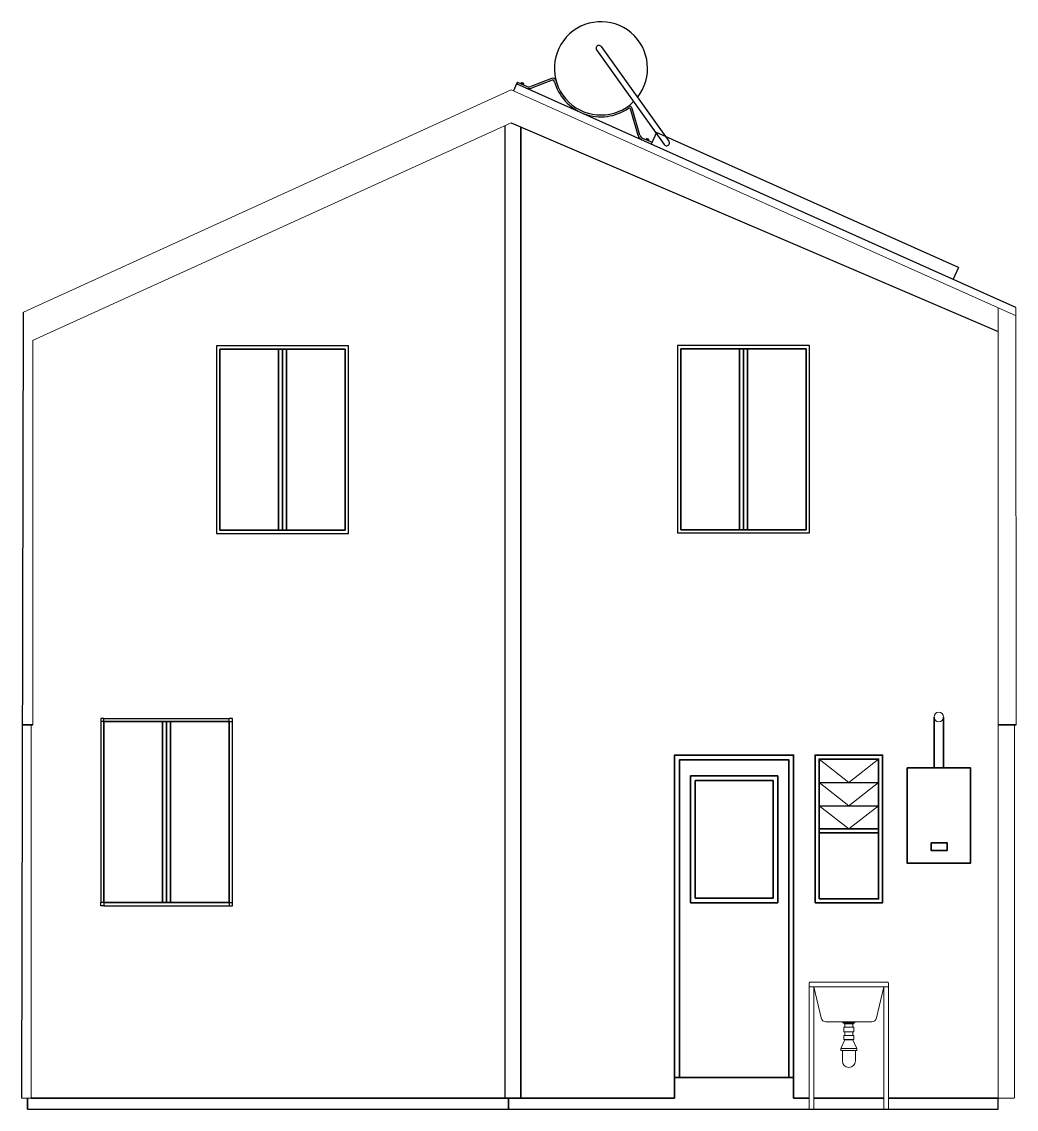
# Model space of a CAD drawing. Header units: millimetres. Extents: x -6628 to -2914, y 892 to 2793.
# Drawn here: x -3540 to -2914, y 892 to 1577 of the extents above; entities that cross this region are included whole.
import ezdxf

# ---------------------------------------------------------------- set-up
doc = ezdxf.new("R2010")
doc.units = ezdxf.units.MM
for name, color, linetype, lineweight in [('A-ANNO-SYMB', 3, 'Continuous', 18), ('A-ELEV-IDEN', 3, 'Continuous', 18), ('A-ELEV-MBE1', 7, 'Continuous', 35), ('A-ELEV-MBE2', 4, 'Continuous', 25), ('A-FURN', 8, 'Continuous', 18)]:
    doc.layers.add(name, color=color, linetype=linetype, lineweight=lineweight)

msp = doc.modelspace()

# ---------------------------------------------------------------- linework, layer by layer
for p, q in [((-3232.018, 1513.637), (-2925.282, 1382.142)), ((-3235.882, 899.355), (-3235.882, 1511.878)), ((-3540.31, 899.355), (-3539.284, 1394.399))]:
    msp.add_line(p, q)
at = {"color": 0}
for p, q in [((-3488.558, 1138.5), (-3490.558, 1138.5)), ((-3490.558, 1138.5), (-3490.558, 1136.5)), ((-3488.558, 1136.5), (-3488.558, 1138.5)), ((-3488.558, 1138.5), (-3409.558, 1138.5)), ((-3409.558, 1136.5), (-3409.558, 1138.5)), ((-3407.558, 1138.5), (-3409.558, 1138.5)), ((-3407.558, 1136.5), (-3407.558, 1138.5)), ((-3488.558, 1136.5), (-3490.558, 1136.5)), ((-3490.558, 1136.5), (-3490.558, 1022.5)), ((-3409.558, 1136.5), (-3407.558, 1136.5)), ((-3407.558, 1022.5), (-3407.558, 1136.5)), ((-3488.558, 1022.5), (-3490.558, 1022.5)), ((-3490.558, 1020.5), (-3490.558, 1022.5)), ((-3488.558, 1020.5), (-3490.558, 1020.5)), ((-3488.558, 1022.5), (-3488.558, 1020.5)), ((-3488.558, 1020.5), (-3409.558, 1020.5)), ((-3409.558, 1022.5), (-3407.558, 1022.5)), ((-3409.558, 1022.5), (-3409.558, 1020.5)), ((-3409.558, 1020.5), (-3407.558, 1020.5)), ((-3407.558, 1020.5), (-3407.558, 1022.5)), ((-2925.282, 892.355), (-2925.282, 899.355)), ((-3536.657, 892.355), (-2925.282, 892.355))]:
    msp.add_line(p, q, dxfattribs=at)
for points in [[(-3334.497, 1373.007), (-3417.53, 1373.007), (-3417.53, 1255.007), (-3334.497, 1255.007)], [(-3044.193, 1373.274), (-3127.226, 1373.274), (-3127.226, 1255.274), (-3044.193, 1255.274)]]:
    msp.add_lwpolyline(points, close=True, dxfattribs=at)
at = {"layer": 'A-ANNO-SYMB', "color": 0}
for p, q in [((-2913.854, 1134.355), (-2914.022, 1397.264)), ((-2925.282, 1397.012), (-2925.282, 899.355)), ((-3533.251, 1134.355), (-3533.251, 1376.363)), ((-2915.054, 1134.355), (-2915.054, 899.355)), ((-3540.31, 899.355), (-3534.45, 899.355)), ((-2915.381, 899.355), (-2925.282, 899.355))]:
    msp.add_line(p, q, dxfattribs=at)
for points in [[(-3539.284, 1394.399), (-3232.085, 1534.264)], [(-2913.904, 1391.918), (-3232.085, 1534.264)], [(-3533.529, 1376.363), (-3232.018, 1513.637)], [(-3534.45, 899.355), (-3534.45, 1134.355)]]:
    msp.add_lwpolyline(points, dxfattribs=at)
msp.add_circle((-2962.663, 1139.355), 3, dxfattribs=at)
at = {"layer": 'A-ELEV-IDEN', "color": 0}
for points in [[(-3038.082, 1112.855), (-3019.332, 1098.189), (-3000.582, 1112.855)], [(-3038.082, 1098.189), (-3019.332, 1083.522), (-3000.582, 1098.189)], [(-3038.082, 1083.522), (-3019.332, 1068.855), (-3000.582, 1083.522)]]:
    msp.add_lwpolyline(points, dxfattribs=at)
at = {"layer": 'A-ELEV-MBE1', "color": 0}
for p, q in [((-3225.882, 1134.355), (-3225.882, 1510.891)), ((-3336.497, 1371.007), (-3415.497, 1371.007)), ((-3415.497, 1257.007), (-3415.497, 1371.007)), ((-3378.497, 1371.007), (-3378.497, 1257.007)), ((-3375.997, 1371.007), (-3375.997, 1257.007)), ((-3373.497, 1371.007), (-3373.497, 1257.007)), ((-3336.497, 1257.007), (-3336.497, 1371.007)), ((-3046.193, 1371.274), (-3125.193, 1371.274)), ((-3125.193, 1257.274), (-3125.193, 1371.274)), ((-3088.193, 1371.274), (-3088.193, 1257.274)), ((-3085.693, 1371.274), (-3085.693, 1257.274)), ((-3083.193, 1371.274), (-3083.193, 1257.274)), ((-3046.193, 1257.274), (-3046.193, 1371.274)), ((-3336.497, 1257.007), (-3415.497, 1257.007)), ((-3046.193, 1257.274), (-3125.193, 1257.274)), ((-3540.31, 1134.355), (-3533.251, 1134.355)), ((-3409.558, 1136.5), (-3488.558, 1136.5)), ((-3488.558, 1022.5), (-3488.558, 1136.5)), ((-3451.558, 1136.5), (-3451.558, 1022.5)), ((-3449.058, 1136.5), (-3449.058, 1022.5)), ((-3446.558, 1136.5), (-3446.558, 1022.5)), ((-3409.558, 1022.5), (-3409.558, 1136.5)), ((-3225.882, 899.355), (-3225.882, 1134.355)), ((-2913.854, 1134.355), (-2925.282, 1134.355)), ((-3054.081, 1115.355), (-3054.081, 899.355)), ((-3064.081, 1102.355), (-3119.082, 1102.355)), ((-3119.082, 1102.355), (-3119.082, 1022.355)), ((-3067.081, 1099.355), (-3116.082, 1099.355)), ((-3116.082, 1099.355), (-3116.082, 1025.355)), ((-3067.081, 1025.355), (-3067.081, 1099.355)), ((-3064.081, 1102.355), (-3064.081, 1022.355)), ((-3409.558, 1022.5), (-3488.558, 1022.5)), ((-3064.081, 1022.355), (-3119.082, 1022.355)), ((-3067.081, 1025.355), (-3116.082, 1025.355)), ((-3129.082, 1014.355), (-3129.082, 899.355)), ((-3129.082, 912.355), (-3054.081, 912.355)), ((-3536.657, 899.355), (-3536.657, 892.355)), ((-3534.45, 899.355), (-3235.882, 899.355)), ((-3129.082, 899.355), (-3235.882, 899.355)), ((-3044.332, 899.355), (-3054.081, 899.355)), ((-2997.332, 899.355), (-3041.332, 899.355)), ((-2925.282, 899.355), (-2994.332, 899.355))]:
    msp.add_line(p, q, dxfattribs=at)
for points in [[(-2965.663, 1107.355), (-2965.663, 1139.355)], [(-2959.663, 1107.355), (-2959.663, 1139.355)], [(-3054.081, 1115.355), (-3054.081, 1115.355), (-3129.082, 1115.355), (-3129.082, 912.355)], [(-3057.081, 912.355), (-3057.081, 1112.355), (-3126.082, 1112.355), (-3126.082, 912.355)], [(-2982.663, 1107.355), (-2942.663, 1107.355), (-2942.663, 1047.355), (-2982.663, 1047.355), (-2982.663, 1107.355)], [(-3038.082, 1068.855), (-3000.582, 1068.855)], [(-3038.082, 1066.355), (-3000.582, 1066.355)], [(-2967.398, 1060.206), (-2957.398, 1060.206), (-2957.398, 1055.206), (-2967.398, 1055.206), (-2967.398, 1060.206)], [(-3233.78, 892.355), (-3233.78, 899.355)]]:
    msp.add_lwpolyline(points, dxfattribs=at)
for points in [[(-3040.582, 1022.355), (-3040.582, 1115.355), (-2998.082, 1115.355), (-2998.082, 1022.355)], [(-3038.082, 1024.855), (-3038.082, 1112.855), (-3000.582, 1112.855), (-3000.582, 1024.855)]]:
    msp.add_lwpolyline(points, close=True, dxfattribs=at)
at = {"layer": 'A-ELEV-MBE2', "color": 0}
for p, q in [((-3175.32, 1561.527), (-3132.652, 1501.898)), ((-3178.198, 1559.421), (-3135.541, 1499.807)), ((-3206.522, 1541.471), (-3219.721, 1536.434)), ((-3228.107, 1539.232), (-3228.581, 1538.174)), ((-3228.107, 1539.232), (-3221.999, 1536.498)), ((-3225.493, 1538.806), (-3225.749, 1538.235)), ((-3225.195, 1538.673), (-3225.451, 1538.101)), ((-3224.085, 1538.235), (-3225.422, 1538.834)), ((-3224.612, 1537.726), (-3224.356, 1538.297)), ((-3224.313, 1537.592), (-3224.057, 1538.164)), ((-3206.109, 1540.389), (-3219.308, 1535.351)), ((-3152.075, 1505.554), (-3156.848, 1522.321)), ((-3150.96, 1505.871), (-3155.719, 1522.623)), ((-3149.313, 1503.969), (-3143.275, 1501.266)), ((-3146.735, 1503.559), (-3146.99, 1502.988)), ((-3146.436, 1503.426), (-3146.692, 1502.854)), ((-3145.326, 1502.988), (-3146.664, 1503.586)), ((-3145.853, 1502.479), (-3145.597, 1503.05)), ((-3145.554, 1502.345), (-3145.299, 1502.917))]:
    msp.add_line(p, q, dxfattribs=at)
for points in [[(-3228.581, 1538.174), (-3230.623, 1533.61)], [(-2914.096, 1397.305), (-3228.581, 1538.174)], [(-3140.481, 1507.511), (-3143.749, 1500.209)], [(-2950.251, 1422.377), (-3140.481, 1507.511)], [(-2950.251, 1422.377), (-2953.519, 1415.074)], [(-3038.082, 1098.189), (-3000.582, 1098.189)], [(-3038.082, 1083.522), (-3000.582, 1083.522)]]:
    msp.add_lwpolyline(points, dxfattribs=at)
for centre, radius, start, end in [((-3175.46, 1547.836), 29.36, 321.562727, 314.431621), ((-3176.764, 1560.482), 1.783, 35.281594, 216.498159), ((-3205.779, 1539.524), 2.085, 19.804928, 110.889877), ((-3225.7, 1538.213), 0.0537, 155.889877, 245.889877), ((-3225.5, 1538.123), 0.0537, 245.889877, 335.889877), ((-3225.444, 1538.784), 0.0537, 65.889877, 155.889877), ((-3225.401, 1538.08), 0.0537, 155.889877, 245.889877), ((-3225.244, 1538.695), 0.0537, 335.889877, 65.889877), ((-3225.146, 1538.651), 0.0537, 65.889877, 155.889877), ((-3224.661, 1537.748), 0.0537, 245.889877, 335.889877), ((-3224.563, 1537.704), 0.0537, 155.889877, 245.889877), ((-3224.362, 1537.614), 0.0537, 245.889877, 335.889877), ((-3224.405, 1538.319), 0.0537, 335.889877, 65.889877), ((-3224.307, 1538.275), 0.0537, 65.889877, 155.889877), ((-3224.106, 1538.186), 0.0537, 335.889877, 65.889877), ((-3220.783, 1539.215), 4.136, 245.889877, 290.889877), ((-3220.783, 1539.215), 2.977, 245.889877, 290.889877), ((-3205.779, 1539.522), 0.927, 22.568235, 110.860662), ((-3175.46, 1547.836), 30.519, 195.114383, 304.649684), ((-3157.678, 1521.91), 2.085, 20.00847, 120.110587), ((-3157.678, 1521.91), 0.926, 26.37705, 117.691719), ((-3148.097, 1506.686), 4.136, 195.889877, 245.889877), ((-3148.097, 1506.686), 2.977, 195.889877, 245.889877), ((-3146.941, 1502.966), 0.0537, 155.889877, 245.889877), ((-3146.741, 1502.876), 0.0537, 245.889877, 335.889877), ((-3146.686, 1503.537), 0.0537, 65.889877, 155.889877), ((-3146.643, 1502.832), 0.0537, 155.889877, 245.889877), ((-3146.485, 1503.448), 0.0537, 335.889877, 65.889877), ((-3146.387, 1503.404), 0.0537, 65.889877, 155.889877), ((-3145.902, 1502.501), 0.0537, 245.889877, 335.889877), ((-3145.804, 1502.457), 0.0537, 155.889877, 245.889877), ((-3145.603, 1502.367), 0.0537, 245.889877, 335.889877), ((-3145.646, 1503.072), 0.0537, 335.889877, 65.889877), ((-3145.548, 1503.028), 0.0537, 65.889877, 155.889877), ((-3145.348, 1502.938), 0.0537, 335.889877, 65.889877), ((-3134.097, 1500.853), 1.783, 214.920013, 35.889877)]:
    msp.add_arc(centre, radius, start, end, dxfattribs=at)
at = {"layer": 'A-FURN', "color": 0}
for p, q in [((-3044.332, 971.855), (-3044.332, 969.855)), ((-3044.332, 971.855), (-3044.332, 892.355)), ((-2994.832, 972.355), (-3043.832, 972.355)), ((-2994.832, 969.355), (-3043.832, 969.355)), ((-3041.332, 969.355), (-3036.749, 949.862)), ((-3041.332, 969.355), (-3041.332, 892.355)), ((-2997.332, 969.355), (-3001.914, 949.862)), ((-2997.332, 969.355), (-2997.332, 892.355)), ((-2994.332, 971.855), (-2994.332, 892.355)), ((-3004.873, 947.355), (-3033.79, 947.355)), ((-3021.811, 944.13), (-3021.811, 946.095)), ((-3016.811, 944.13), (-3016.811, 946.095)), ((-3021.811, 938.781), (-3021.811, 941.089)), ((-3016.811, 938.781), (-3016.811, 941.089)), ((-3021.811, 936.169), (-3021.811, 936.357)), ((-3016.811, 936.169), (-3021.811, 936.169)), ((-3016.811, 936.169), (-3016.811, 936.357)), ((-3023.406, 929.353), (-3023.406, 922.832)), ((-3015.217, 929.353), (-3015.217, 922.832)), ((-3043.832, 892.355), (-3044.332, 892.355)), ((-3043.832, 892.355), (-3041.332, 892.355)), ((-2994.832, 892.355), (-2997.332, 892.355)), ((-2994.832, 892.355), (-2994.332, 892.355))]:
    msp.add_line(p, q, dxfattribs=at)
for points in [[(-3015.571, 947.355), (-3023.052, 947.355), (-3023.052, 946.785), (-3015.571, 946.785)], [(-3016.256, 944.13), (-3022.367, 944.13), (-3022.367, 941.089), (-3016.256, 941.089)], [(-3016.256, 938.781), (-3022.367, 938.781), (-3022.367, 936.357), (-3016.256, 936.357)], [(-3014.216, 930.545), (-3024.407, 930.545), (-3024.407, 929.353), (-3014.216, 929.353)]]:
    msp.add_lwpolyline(points, close=True, dxfattribs=at)
for points in [[(-3022.511, 946.785), (-3022.215, 946.095), (-3019.311, 946.095)], [(-3016.112, 946.785), (-3016.408, 946.095), (-3019.311, 946.095)], [(-3021.811, 936.169), (-3024.052, 931.023), (-3024.052, 930.545), (-3024.052, 930.545)], [(-3016.811, 936.169), (-3014.571, 931.023), (-3014.571, 930.545), (-3014.571, 930.545)]]:
    msp.add_lwpolyline(points, dxfattribs=at)
for centre, radius, start, end in [((-3043.832, 971.855), 0.5, 90, 180), ((-3043.832, 969.855), 0.5, 180, 270), ((-2994.832, 971.855), 0.5, 0, 90), ((-2994.832, 969.855), 0.5, 270, 0), ((-3033.79, 950.355), 3, 189.462322, 270), ((-3004.873, 950.355), 3, 270, 350.537678), ((-3019.311, 922.832), 4.095, 180, 0)]:
    msp.add_arc(centre, radius, start, end, dxfattribs=at)

doc.saveas('drawing.dxf')
